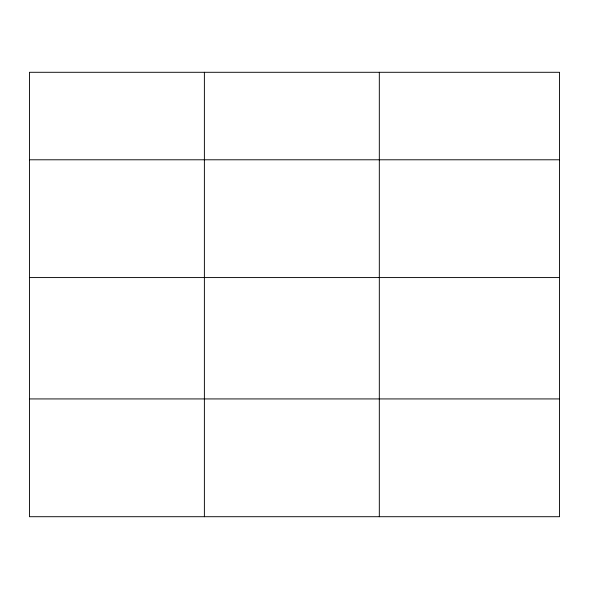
<?xml version="1.0" encoding="UTF-8"?>
<svg xmlns="http://www.w3.org/2000/svg" width="589" height="589" viewBox="0 0 589 589"><rect width="100%" height="100%" fill="white"/><g stroke="black" fill="none" stroke-linecap="round" stroke-linejoin="round"><path stroke-width="0.88" d="M559.55 277.574L559.55 72.292L29.45 72.292L29.45 516.708L559.55 516.708L559.55 277.574L29.45 277.574M29.45 159.788L559.55 159.788M29.45 398.93L559.55 398.93M379.316 72.292L379.316 516.708M204.383 72.292L204.383 516.708"/></g></svg>
